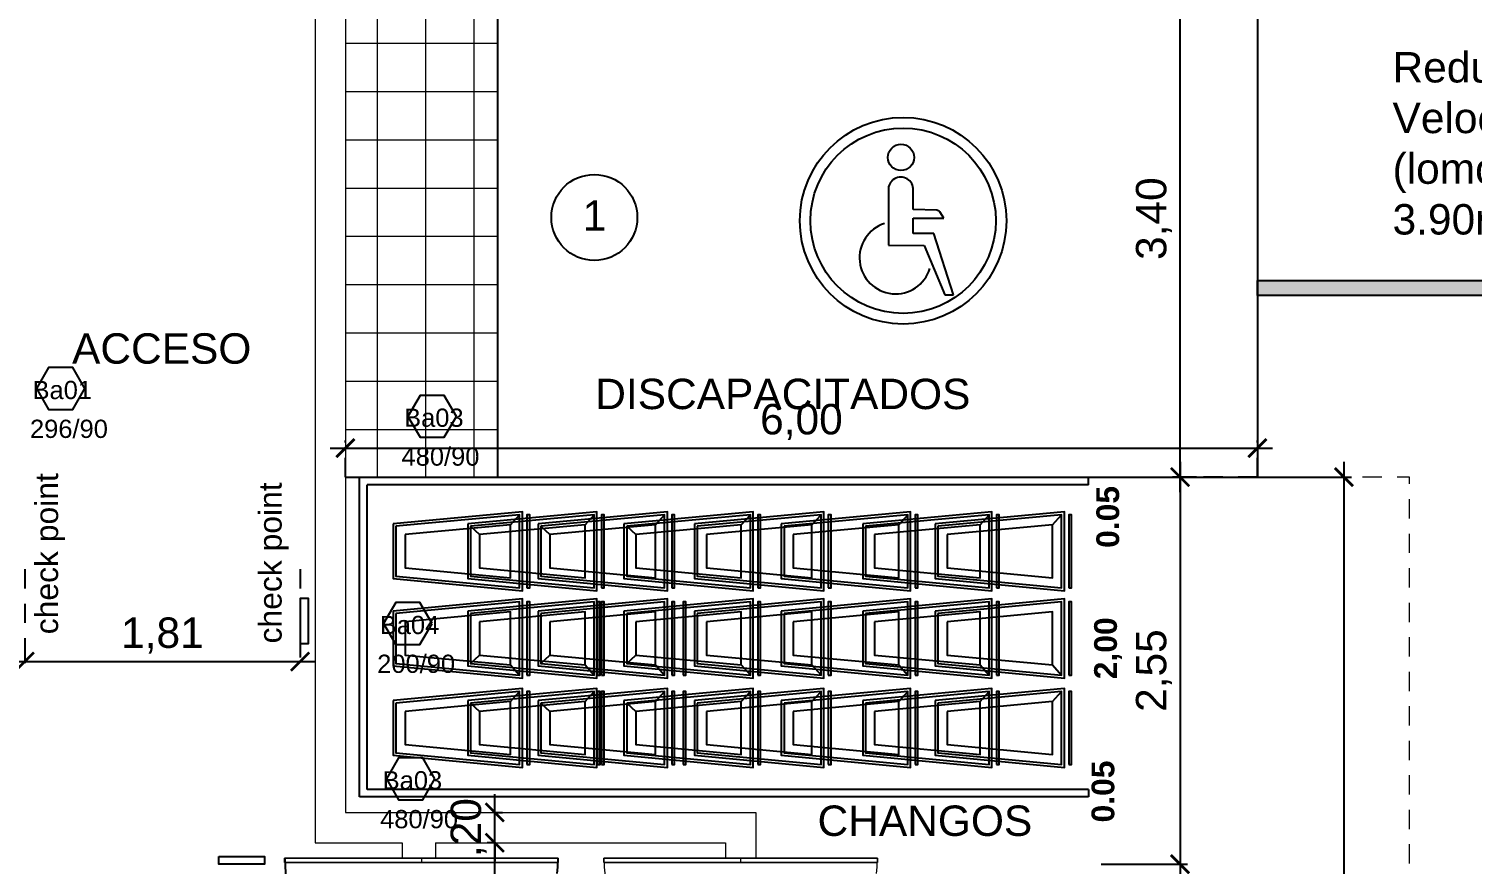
# Model space of a CAD drawing. Header units: metres. Extents: x 1166 to 1459, y -137 to 62.
# Drawn here: x 1300.09 to 1309.59, y -33.66 to -28.16 of the extents above; entities that cross this region are included whole.
import ezdxf

# ---------------------------------------------------------------- set-up
doc = ezdxf.new("R2010")
doc.units = ezdxf.units.M
doc.header["$LTSCALE"] = 0.508
doc.header["$PDMODE"] = 1
doc.header["$PDSIZE"] = -2
doc.linetypes.add('HIDDEN', pattern=[0.375, 0.25, -0.125])
doc.layers.get('0').update_dxf_attribs({"color": 9})
doc.layers.get('Defpoints').update_dxf_attribs({"color": 9})
for name, color, linetype in [('1-PROY', 9, 'HIDDEN'), ('2-Desig-Carp', 9, 'Continuous'), ('2-texto', 9, 'Continuous'), ('3-muros', 9, 'Continuous'), ('4-carpinterias', 9, 'Continuous'), ('7-equipamiento', 9, 'Continuous'), ('8-cota equipam.', 9, 'Continuous'), ('8-cotas-100', 9, 'Continuous'), ('9-Hatch', 9, 'Continuous'), ('abertura', 9, 'Continuous'), ('arq carpinterias', 9, 'Continuous'), ('artef', 9, 'Continuous')]:
    doc.layers.add(name, color=color, linetype=linetype)
doc.styles.add('Helvetica (bold)', font='')
doc.styles.add('swiss', font='swissel.ttf')
doc.styles.get('Helvetica (bold)').set_extended_font_data('Helvetica', bold=True)
doc.dimstyles.new('dim-100', dxfattribs={"dimtxt": 0.2, "dimasz": 0.12, "dimexe": 0.05, "dimexo": 0, "dimgap": 0.05, "dimtad": 1, "dimzin": 4, "dimtxsty": 'swiss', "dimblk": 'ARCHTICK', "dimcen": 0.5, "dimdle": 0.1, "dimclrd": 256, "dimclre": 252, "dimclrt": 256, "dimadec": 0, "dimazin": 0, "dimtfac": 1, "dimtix": 1, "dimtmove": 2, "dimatfit": 3, "dimldrblk": 'OPEN30', "dimfxl": 0.05, "dimtolj": 1, "dimtzin": 0, "dimarcsym": 0})

# ---------------------------------------------------------------- blocks, each defined once
blk = doc.blocks.new('01-XR-SHN-PLSS$0$DISCA')
at = {"ltscale": 0.4}
for p, q in [((-0.7769, 0.2085), (-0.7769, -0.1618)), ((-0.7769, 0.2005), (-0.7769, 0.2005)), ((-0.613, 0.0747), (-0.613, 0.2016)), ((-0.4589, 0.0694), (-0.613, 0.0747)), ((-0.613, 0.017), (-0.4112, 0.017)), ((-0.613, -0.0839), (-0.613, 0.017)), ((-0.4112, 0.017), (-0.4385, 0.058)), ((-0.4775, -0.0839), (-0.613, -0.0839)), ((-0.3477, -0.4877), (-0.4775, -0.0839)), ((-0.7769, -0.1618), (-0.5409, -0.1618)), ((-0.5409, -0.1618), (-0.4054, -0.4877)), ((-0.4054, -0.4877), (-0.3477, -0.4877))]:
    blk.add_line(p, q, dxfattribs=at)
for centre, radius in [((-0.6794, 0), 0.6794), ((-0.6794, 0), 0.6096), ((-0.6937, 0.4167), 0.0864)]:
    blk.add_circle(centre, radius, dxfattribs=at)
for centre, radius, start, end in [((-0.695, 0.2045), 0.082, 357.94668, 182.79741), ((-0.4598, 0.0438), 0.0256, 33.69007, 88.02507), ((-0.7297, -0.2442), 0.2367, 107.61811, 342.94671)]:
    blk.add_arc(centre, radius, start, end, dxfattribs=at)
blk = doc.blocks.new('_ARCHTICK')
at = {"color": 0, "linetype": 'ByBlock', "const_width": 0.15}
blk.add_lwpolyline([(-0.5, -0.5), (0.5, 0.5)], dxfattribs=at)
blk = doc.blocks.new('*D85')
at = {"layer": '8-cotas-100', "linetype": 'Continuous', "lineweight": -2, "transparency": 16777216}
blk.add_line((1307.6645, -31.0111), (1307.6645, -33.7575), dxfattribs=at)
at = {"layer": '8-cotas-100', "color": 252, "linetype": 'Continuous', "lineweight": -2, "transparency": 16777216}
for p, q in [((1307.7736, -31.1111), (1307.6145, -31.1111)), ((1307.1447, -33.6575), (1307.7145, -33.6575))]:
    blk.add_line(p, q, dxfattribs=at)
at = {"layer": 'Defpoints', "color": 0, "linetype": 'Continuous', "transparency": 16777216}
for p in [(1307.7736, -31.1111), (1307.1447, -33.6575), (1307.6645, -33.6575)]:
    blk.add_point(p, dxfattribs=at)
at = {"layer": '8-cotas-100', "linetype": 'Continuous', "lineweight": -2, "transparency": 16777216, "xscale": 0.12, "yscale": 0.12, "zscale": 0.12}
for p, rotation in [((1307.6645, -31.1111), 90), ((1307.6645, -33.6575), 270)]:
    blk.add_blockref('_ARCHTICK', p, dxfattribs=dict(at, rotation=rotation))
at = {"layer": '8-cotas-100', "linetype": 'Continuous', "lineweight": 0, "transparency": 16777216, "insert": (1307.4928, -32.3843), "char_height": 0.2, "attachment_point": 5, "rotation": 90, "style": 'swiss'}
blk.add_mtext('\\A1;2,55', dxfattribs=at)
blk = doc.blocks.new('_Open30')
at = {"color": 0, "linetype": 'ByBlock', "lineweight": -2}
for p, q in [((-1, 0.268), (0, 0)), ((0, 0), (-1, -0.268)), ((0, 0), (-1, 0))]:
    blk.add_line(p, q, dxfattribs=at)
blk = doc.blocks.new('*D86')
at = {"layer": '8-cotas-100', "linetype": 'Continuous', "lineweight": -2, "transparency": 16777216}
blk.add_line((1307.6645, -33.5575), (1307.6645, -35.6171), dxfattribs=at)
at = {"layer": '8-cotas-100', "color": 252, "linetype": 'Continuous', "lineweight": -2, "transparency": 16777216}
for p, q in [((1307.1447, -33.6575), (1307.7145, -33.6575)), ((1307.1447, -35.5171), (1307.7145, -35.5171))]:
    blk.add_line(p, q, dxfattribs=at)
at = {"layer": 'Defpoints', "color": 0, "linetype": 'Continuous', "transparency": 16777216}
for p in [(1307.1447, -33.6575), (1307.1447, -35.5171), (1307.6645, -35.5171)]:
    blk.add_point(p, dxfattribs=at)
at = {"layer": '8-cotas-100', "linetype": 'Continuous', "lineweight": -2, "transparency": 16777216, "xscale": 0.12, "yscale": 0.12, "zscale": 0.12}
for p, rotation in [((1307.6645, -33.6575), 90), ((1307.6645, -35.5171), 270)]:
    blk.add_blockref('_ARCHTICK', p, dxfattribs=dict(at, rotation=rotation))
at = {"layer": '8-cotas-100', "linetype": 'Continuous', "lineweight": 0, "transparency": 16777216, "insert": (1307.493, -34.5873), "char_height": 0.2, "attachment_point": 5, "rotation": 90, "style": 'swiss'}
blk.add_mtext('\\A1;1,86', dxfattribs=at)
blk = doc.blocks.new('*D94')
at = {"layer": '8-cotas-100', "linetype": 'Continuous', "lineweight": -2, "transparency": 16777216}
blk.add_line((1303.1559, -35.6171), (1303.1559, -33.4171), dxfattribs=at)
at = {"layer": '8-cotas-100', "color": 252, "linetype": 'Continuous', "lineweight": -2, "transparency": 16777216}
for p, q in [((1303.1559, -33.5171), (1303.1059, -33.5171)), ((1303.1559, -35.5171), (1303.1059, -35.5171))]:
    blk.add_line(p, q, dxfattribs=at)
at = {"layer": 'Defpoints', "color": 0, "linetype": 'Continuous', "transparency": 16777216}
for p in [(1303.1559, -33.5171), (1303.1559, -33.5171), (1303.1559, -35.5171)]:
    blk.add_point(p, dxfattribs=at)
at = {"layer": '8-cotas-100', "linetype": 'Continuous', "lineweight": -2, "transparency": 16777216, "xscale": 0.12, "yscale": 0.12, "zscale": 0.12}
for p, rotation in [((1303.1559, -33.5171), 90), ((1303.1559, -35.5171), 270)]:
    blk.add_blockref('_ARCHTICK', p, dxfattribs=dict(at, rotation=rotation))
at = {"layer": '8-cotas-100', "linetype": 'Continuous', "lineweight": 0, "transparency": 16777216, "insert": (1302.9842, -34.5171), "char_height": 0.2, "attachment_point": 5, "rotation": 90, "style": 'swiss'}
blk.add_mtext('\\A1;2,00', dxfattribs=at)
blk = doc.blocks.new('*D95')
at = {"layer": '8-cotas-100', "linetype": 'Continuous', "lineweight": -2, "transparency": 16777216}
for p, q in [((1303.1559, -33.3171), (1303.1559, -33.1971)), ((1303.1559, -33.5171), (1303.1559, -33.3171)), ((1303.1559, -33.5171), (1303.1559, -33.6371))]:
    blk.add_line(p, q, dxfattribs=at)
at = {"layer": '8-cotas-100', "color": 252, "linetype": 'Continuous', "lineweight": -2, "transparency": 16777216}
for p, q in [((1303.1559, -33.3171), (1303.2059, -33.3171)), ((1303.1559, -33.5171), (1303.1059, -33.5171))]:
    blk.add_line(p, q, dxfattribs=at)
at = {"layer": 'Defpoints', "color": 0, "linetype": 'Continuous', "transparency": 16777216}
for p in [(1303.1559, -33.3171), (1303.1559, -33.3171), (1303.1559, -33.5171)]:
    blk.add_point(p, dxfattribs=at)
at = {"layer": '8-cotas-100', "linetype": 'Continuous', "lineweight": -2, "transparency": 16777216, "xscale": 0.12, "yscale": 0.12, "zscale": 0.12}
for p, rotation in [((1303.1559, -33.3171), 270), ((1303.1559, -33.5171), 90)]:
    blk.add_blockref('_ARCHTICK', p, dxfattribs=dict(at, rotation=rotation))
at = {"layer": '8-cotas-100', "linetype": 'Continuous', "lineweight": 0, "transparency": 16777216, "insert": (1302.9842, -33.4171), "char_height": 0.2, "attachment_point": 5, "rotation": 90, "style": 'swiss'}
blk.add_mtext('\\A1;,20', dxfattribs=at)
blk = doc.blocks.new('*D118')
at = {"layer": '8-cotas-100', "linetype": 'Continuous', "lineweight": -2, "transparency": 16777216}
blk.add_line((1307.6645, -31.2111), (1307.6645, -27.6111), dxfattribs=at)
at = {"layer": '8-cotas-100', "color": 252, "linetype": 'HIDDEN', "lineweight": -2, "transparency": 16777216}
for p, q in [((1308.1736, -27.7111), (1307.6145, -27.7111)), ((1308.1736, -31.1111), (1307.6145, -31.1111))]:
    blk.add_line(p, q, dxfattribs=at)
at = {"layer": 'Defpoints', "color": 0, "linetype": 'Continuous', "transparency": 16777216}
for p in [(1307.6645, -27.7111), (1308.1736, -27.7111), (1308.1736, -31.1111)]:
    blk.add_point(p, dxfattribs=at)
at = {"layer": '8-cotas-100', "linetype": 'Continuous', "lineweight": -2, "transparency": 16777216, "xscale": 0.12, "yscale": 0.12, "zscale": 0.12}
for p, rotation in [((1307.6645, -27.7111), 90), ((1307.6645, -31.1111), 270)]:
    blk.add_blockref('_ARCHTICK', p, dxfattribs=dict(at, rotation=rotation))
at = {"layer": '8-cotas-100', "linetype": 'Continuous', "lineweight": 0, "transparency": 16777216, "insert": (1307.493, -29.4111), "char_height": 0.2, "attachment_point": 5, "rotation": 90, "style": 'swiss'}
blk.add_mtext('\\A1;3,40', dxfattribs=at)
blk = doc.blocks.new('*D174')
at = {"layer": '8-cotas-100', "color": 252, "linetype": 'HIDDEN', "lineweight": -2, "transparency": 16777216}
for p, q in [((1296.2236, -32.325), (1296.2236, -32.275)), ((1300.0636, -32.2081), (1300.0636, -32.375))]:
    blk.add_line(p, q, dxfattribs=at)
at = {"layer": '8-cotas-100', "linetype": 'Continuous', "lineweight": -2, "transparency": 16777216}
blk.add_line((1296.1236, -32.325), (1300.1636, -32.325), dxfattribs=at)
at = {"layer": 'Defpoints', "color": 0, "linetype": 'Continuous', "transparency": 16777216}
for p in [(1300.0636, -32.2081), (1296.2236, -32.325), (1300.0636, -32.325)]:
    blk.add_point(p, dxfattribs=at)
at = {"layer": '8-cotas-100', "linetype": 'Continuous', "lineweight": -2, "transparency": 16777216, "xscale": 0.12, "yscale": 0.12, "zscale": 0.12, "rotation": 180}
blk.add_blockref('_ARCHTICK', (1296.2236, -32.325), dxfattribs=at)
at = {"layer": '8-cotas-100', "linetype": 'Continuous', "lineweight": -2, "transparency": 16777216, "xscale": 0.12, "yscale": 0.12, "zscale": 0.12}
blk.add_blockref('_ARCHTICK', (1300.0636, -32.325), dxfattribs=at)
at = {"layer": '8-cotas-100', "linetype": 'Continuous', "lineweight": 0, "transparency": 16777216, "insert": (1298.1436, -32.1534), "char_height": 0.2, "attachment_point": 5, "style": 'swiss'}
blk.add_mtext('\\A1;3,84', dxfattribs=at)
blk = doc.blocks.new('*D175')
at = {"layer": '8-cotas-100', "color": 252, "linetype": 'HIDDEN', "lineweight": -2, "transparency": 16777216}
for p, q in [((1300.0636, -31.7171), (1300.0636, -32.375)), ((1301.875, -31.7171), (1301.875, -32.375))]:
    blk.add_line(p, q, dxfattribs=at)
at = {"layer": '8-cotas-100', "linetype": 'Continuous', "lineweight": -2, "transparency": 16777216}
blk.add_line((1299.9636, -32.325), (1301.975, -32.325), dxfattribs=at)
at = {"layer": 'Defpoints', "color": 0, "linetype": 'Continuous', "transparency": 16777216}
for p in [(1300.0636, -31.7171), (1301.875, -31.7171), (1301.875, -32.325)]:
    blk.add_point(p, dxfattribs=at)
at = {"layer": '8-cotas-100', "linetype": 'Continuous', "lineweight": -2, "transparency": 16777216, "xscale": 0.12, "yscale": 0.12, "zscale": 0.12, "rotation": 180}
blk.add_blockref('_ARCHTICK', (1300.0636, -32.325), dxfattribs=at)
at = {"layer": '8-cotas-100', "linetype": 'Continuous', "lineweight": -2, "transparency": 16777216, "xscale": 0.12, "yscale": 0.12, "zscale": 0.12}
blk.add_blockref('_ARCHTICK', (1301.875, -32.325), dxfattribs=at)
at = {"layer": '8-cotas-100', "linetype": 'Continuous', "lineweight": 0, "transparency": 16777216, "insert": (1300.9693, -32.1534), "char_height": 0.2, "attachment_point": 5, "style": 'swiss'}
blk.add_mtext('\\A1;1,81', dxfattribs=at)
blk = doc.blocks.new('*D296')
at = {"layer": '8-cotas-100', "linetype": 'Continuous', "lineweight": -2, "transparency": 16777216}
blk.add_line((1302.0736, -30.9205), (1308.2736, -30.9205), dxfattribs=at)
at = {"layer": '8-cotas-100', "color": 252, "linetype": 'HIDDEN', "lineweight": -2, "transparency": 16777216}
for p, q in [((1302.1736, -31.1111), (1302.1736, -30.8705)), ((1308.1736, -31.1111), (1308.1736, -30.8705))]:
    blk.add_line(p, q, dxfattribs=at)
at = {"layer": 'Defpoints', "color": 0, "linetype": 'Continuous', "transparency": 16777216}
for p in [(1308.1736, -30.9205), (1302.1736, -31.1111), (1308.1736, -31.1111)]:
    blk.add_point(p, dxfattribs=at)
at = {"layer": '8-cotas-100', "linetype": 'Continuous', "lineweight": -2, "transparency": 16777216, "xscale": 0.12, "yscale": 0.12, "zscale": 0.12, "rotation": 180}
blk.add_blockref('_ARCHTICK', (1302.1736, -30.9205), dxfattribs=at)
at = {"layer": '8-cotas-100', "linetype": 'Continuous', "lineweight": -2, "transparency": 16777216, "xscale": 0.12, "yscale": 0.12, "zscale": 0.12}
blk.add_blockref('_ARCHTICK', (1308.1736, -30.9205), dxfattribs=at)
at = {"layer": '8-cotas-100', "linetype": 'Continuous', "lineweight": 0, "transparency": 16777216, "insert": (1305.1736, -30.7489), "char_height": 0.2, "attachment_point": 5, "style": 'swiss'}
blk.add_mtext('\\A1;6,00', dxfattribs=at)
blk = doc.blocks.new('*D297')
at = {"layer": '8-cotas-100', "linetype": 'Continuous', "lineweight": -2, "transparency": 16777216}
blk.add_line((1308.7425, -31.0111), (1308.7425, -37.8171), dxfattribs=at)
at = {"layer": '8-cotas-100', "color": 252, "linetype": 'Continuous', "lineweight": -2, "transparency": 16777216}
for p, q in [((1308.1736, -31.1111), (1308.7925, -31.1111)), ((1308.1736, -37.7171), (1308.7925, -37.7171))]:
    blk.add_line(p, q, dxfattribs=at)
at = {"layer": 'Defpoints', "color": 0, "linetype": 'Continuous', "transparency": 16777216}
for p in [(1308.1736, -31.1111), (1308.1736, -37.7171), (1308.7425, -37.7171)]:
    blk.add_point(p, dxfattribs=at)
at = {"layer": '8-cotas-100', "linetype": 'Continuous', "lineweight": -2, "transparency": 16777216, "xscale": 0.12, "yscale": 0.12, "zscale": 0.12}
for p, rotation in [((1308.7425, -31.1111), 90), ((1308.7425, -37.7171), 270)]:
    blk.add_blockref('_ARCHTICK', p, dxfattribs=dict(at, rotation=rotation))
at = {"layer": '8-cotas-100', "linetype": 'Continuous', "lineweight": 0, "transparency": 16777216, "insert": (1308.5709, -34.4141), "char_height": 0.2, "attachment_point": 5, "rotation": 90, "style": 'swiss'}
blk.add_mtext('\\A1;6,61', dxfattribs=at)
blk = doc.blocks.new('*D481')
at = {"layer": '8-cotas-100', "lineweight": -2, "transparency": 16777216}
blk.add_line((1311.1733, 1.9829), (1311.1733, -37.8171), dxfattribs=at)
at = {"layer": '8-cotas-100', "color": 252, "linetype": 'HIDDEN', "lineweight": -2, "transparency": 16777216}
for p, q in [((1310.3996, 1.8829), (1311.2233, 1.8829)), ((1309.5736, -37.7171), (1311.2233, -37.7171))]:
    blk.add_line(p, q, dxfattribs=at)
at = {"layer": 'Defpoints', "color": 0, "transparency": 16777216}
for p in [(1310.3996, 1.8829), (1309.5736, -37.7171), (1311.1733, -37.7171)]:
    blk.add_point(p, dxfattribs=at)
at = {"layer": '8-cotas-100', "lineweight": -2, "transparency": 16777216, "xscale": 0.12, "yscale": 0.12, "zscale": 0.12}
for p, rotation in [((1311.1733, 1.8829), 90), ((1311.1733, -37.7171), 270)]:
    blk.add_blockref('_ARCHTICK', p, dxfattribs=dict(at, rotation=rotation))
at = {"layer": '8-cotas-100', "transparency": 16777216, "insert": (1311.0017, -17.9171), "char_height": 0.2, "attachment_point": 5, "rotation": 90, "style": 'swiss'}
blk.add_mtext('\\A1;39,60', dxfattribs=at)

msp = doc.modelspace()

# ---------------------------------------------------------------- hatches: boundary and pattern name
at = {"layer": '4-carpinterias'}
h = msp.add_hatch(color=256, dxfattribs=at)
h.dxf.hatch_style = 1
h.paths.add_polyline_path([(1312.0736, -29.9171), (1308.1736, -29.9171), (1308.1736, -29.8171), (1312.0736, -29.8171)])
at = {"layer": '9-Hatch', "linetype": 'Continuous', "lineweight": 0}
h = msp.add_hatch(dxfattribs=at)
h.set_pattern_fill('NET', color=256, scale=0.1)
h.paths.add_polyline_path([(1303.1736, -13.0111), (1303.1736, -12.6766), (1302.1736, -12.6766), (1302.1736, -31.1111), (1303.1736, -31.1111)])
h.paths.add_polyline_path([(1322.9736, -14.7171), (1321.9736, -14.7171), (1321.9736, -37.7171), (1322.3736, -37.7171), (1322.9736, -37.7171)])

# ---------------------------------------------------------------- linework, layer by layer
at = {"layer": '1-PROY', "lineweight": 0, "flags": 128}
msp.add_lwpolyline([(1278.4851, -37.9171), (1278.4851, -40.4171), (1307.1736, -40.4171), (1309.1736, -40.4171), (1309.1736, -31.1111), (1302.1736, -31.1111)], dxfattribs=at)
at = {"layer": '2-texto'}
msp.add_circle((1303.8111, -29.4033), 0.2828, dxfattribs=at)
at = {"layer": '3-muros', "linetype": 'Continuous', "lineweight": 0}
for p, q in [((1301.9736, -12.5771), (1301.9736, -33.5171)), ((1302.1736, -12.5766), (1302.1736, -33.3171)), ((1302.1736, -33.3158), (1304.6736, -33.3171)), ((1302.1736, -33.3171), (1304.8736, -33.3171)), ((1304.8736, -33.3171), (1304.8736, -33.6171)), ((1301.9736, -33.5171), (1302.546, -33.5171)), ((1302.546, -33.5171), (1302.546, -33.6171)), ((1302.766, -33.5171), (1302.766, -33.6171)), ((1302.766, -33.5171), (1304.6736, -33.5171)), ((1304.6736, -33.5171), (1304.6736, -33.6171)), ((1302.1736, -33.6171), (1301.9736, -33.6171)), ((1302.766, -33.6171), (1302.546, -33.6171)), ((1304.8736, -33.6171), (1304.6736, -33.6171))]:
    msp.add_line(p, q, dxfattribs=at)
at = {"layer": '4-carpinterias', "linetype": 'Continuous', "lineweight": 0}
for p, q in [((1302.6736, -33.6171), (1301.7736, -33.6171)), ((1301.7736, -33.6471), (1302.6736, -33.6471)), ((1302.6736, -33.6171), (1303.5736, -33.6171)), ((1303.5736, -33.6471), (1302.6736, -33.6471)), ((1304.7736, -33.6171), (1303.8736, -33.6171)), ((1303.8736, -33.6171), (1303.8736, -33.6471)), ((1303.8736, -33.6471), (1304.7736, -33.6471)), ((1304.7736, -33.6171), (1305.6736, -33.6171)), ((1305.6736, -33.6471), (1304.7736, -33.6471))]:
    msp.add_line(p, q, dxfattribs=at)
at = {"layer": '4-carpinterias', "flags": 128}
for points in [[(1312.0736, -29.9171), (1308.1736, -29.9171), (1308.1736, -29.8171), (1312.0736, -29.8171), (1312.0736, -29.9171)], [(1301.8774, -32.2081), (1301.8774, -31.9081), (1301.9274, -31.9081), (1301.9274, -32.2081), (1301.8774, -32.2081)], [(1301.3413, -33.6074), (1301.6413, -33.6074), (1301.6413, -33.6574), (1301.3413, -33.6574), (1301.3413, -33.6074)]]:
    msp.add_lwpolyline(points, dxfattribs=at)
at = {"layer": '4-carpinterias', "linetype": 'Continuous', "lineweight": 0}
for points in [[(1301.7736, -33.6171), (1302.6736, -33.6171), (1302.6736, -33.6471), (1301.7736, -33.6471)], [(1303.5736, -33.6171), (1302.6736, -33.6171), (1302.6736, -33.6471), (1303.5736, -33.6471)], [(1303.8736, -33.6171), (1304.7736, -33.6171), (1304.7736, -33.6471), (1303.8736, -33.6471)], [(1305.6736, -33.6171), (1304.7736, -33.6171), (1304.7736, -33.6471), (1305.6736, -33.6471)]]:
    msp.add_lwpolyline(points, close=True, dxfattribs=at)
at = {"layer": '4-carpinterias', "linetype": 'HIDDEN'}
msp.add_arc((1302.6736, -33.6173), 0.8995, 179.98666, 0.01334, dxfattribs=at)
at = {"layer": '4-carpinterias', "linetype": 'HIDDEN', "lineweight": 0}
msp.add_arc((1304.7736, -33.6173), 0.8995, 179.98666, 0.01334, dxfattribs=at)
at = {"layer": '7-equipamiento'}
for p, q in [((1302.1736, -31.1111), (1308.1736, -31.1111)), ((1302.2656, -33.2156), (1302.2656, -31.1111)), ((1307.0634, -31.1611), (1307.0634, -31.1111)), ((1302.3156, -33.1656), (1302.3156, -31.1611)), ((1303.2598, -31.4245), (1303.3198, -31.3586)), ((1303.7498, -31.4245), (1303.8098, -31.3586)), ((1304.2134, -31.4245), (1304.2734, -31.3586)), ((1304.7779, -31.4245), (1304.8379, -31.3586)), ((1305.2427, -31.4245), (1305.3027, -31.3586)), ((1305.8134, -31.4245), (1305.8734, -31.3586)), ((1306.3488, -31.4245), (1306.4088, -31.3586)), ((1306.8254, -31.4245), (1306.8854, -31.3586)), ((1302.9958, -31.4352), (1303.0558, -31.4898)), ((1303.4594, -31.4352), (1303.5194, -31.4898)), ((1304.0239, -31.4352), (1304.0839, -31.4898)), ((1302.9958, -32.3367), (1303.0558, -32.2821)), ((1303.4594, -32.3367), (1303.5194, -32.2821)), ((1304.0239, -32.3367), (1304.0839, -32.2821)), ((1303.2598, -32.3474), (1303.3198, -32.4133)), ((1303.7498, -32.3474), (1303.8098, -32.4133)), ((1304.2134, -32.3474), (1304.2734, -32.4133)), ((1304.7779, -32.3474), (1304.8379, -32.4133)), ((1305.2427, -32.3474), (1305.3027, -32.4133)), ((1305.8134, -32.3474), (1305.8734, -32.4133)), ((1306.3488, -32.3474), (1306.4088, -32.4133)), ((1306.8254, -32.3474), (1306.8854, -32.4133)), ((1303.2598, -32.587), (1303.3198, -32.5211)), ((1303.7498, -32.587), (1303.8098, -32.5211)), ((1304.2134, -32.587), (1304.2734, -32.5211)), ((1304.7779, -32.587), (1304.8379, -32.5211)), ((1305.2427, -32.587), (1305.3027, -32.5211)), ((1305.8134, -32.587), (1305.8734, -32.5211)), ((1306.3488, -32.587), (1306.4088, -32.5211)), ((1306.8254, -32.587), (1306.8854, -32.5211)), ((1302.9958, -32.5977), (1303.0558, -32.6523)), ((1303.4594, -32.5977), (1303.5194, -32.6523)), ((1304.0239, -32.5977), (1304.0839, -32.6523)), ((1307.0634, -33.2156), (1302.2656, -33.2156)), ((1307.0634, -33.1656), (1302.3156, -33.1656)), ((1307.0634, -33.1656), (1307.0634, -33.2156))]:
    msp.add_line(p, q, dxfattribs=at)
at = {"layer": '7-equipamiento', "flags": 128}
for points in [[(1302.2656, -31.1111), (1307.0634, -31.1111)], [(1307.0634, -31.1611), (1302.3156, -31.1611)]]:
    msp.add_lwpolyline(points, dxfattribs=at)
at = {"layer": '7-equipamiento'}
for points in [[(1302.4878, -31.4188), (1302.4878, -31.7788), (1303.3378, -31.8588), (1303.3378, -31.3388), (1302.4878, -31.4188)], [(1302.9778, -31.4188), (1302.9778, -31.7788), (1303.8278, -31.8588), (1303.8278, -31.3388), (1302.9778, -31.4188)], [(1303.4414, -31.4188), (1303.4414, -31.7788), (1304.2914, -31.8588), (1304.2914, -31.3388), (1303.4414, -31.4188)], [(1304.0059, -31.4188), (1304.0059, -31.7788), (1304.8559, -31.8588), (1304.8559, -31.3388), (1304.0059, -31.4188)], [(1304.4707, -31.4188), (1304.4707, -31.7788), (1305.3207, -31.8588), (1305.3207, -31.3388), (1304.4707, -31.4188)], [(1305.0414, -31.4188), (1305.0414, -31.7788), (1305.8914, -31.8588), (1305.8914, -31.3388), (1305.0414, -31.4188)], [(1305.5768, -31.4188), (1305.5768, -31.7788), (1306.4268, -31.8588), (1306.4268, -31.3388), (1305.5768, -31.4188)], [(1306.0534, -31.4188), (1306.0534, -31.7788), (1306.9034, -31.8588), (1306.9034, -31.3388), (1306.0534, -31.4188)], [(1302.4878, -31.9931), (1302.4878, -32.3531), (1303.3378, -32.4331), (1303.3378, -31.9131), (1302.4878, -31.9931)], [(1302.9778, -31.9931), (1302.9778, -32.3531), (1303.8278, -32.4331), (1303.8278, -31.9131), (1302.9778, -31.9931)], [(1303.4414, -31.9931), (1303.4414, -32.3531), (1304.2914, -32.4331), (1304.2914, -31.9131), (1303.4414, -31.9931)], [(1304.0059, -31.9931), (1304.0059, -32.3531), (1304.8559, -32.4331), (1304.8559, -31.9131), (1304.0059, -31.9931)], [(1304.4707, -31.9931), (1304.4707, -32.3531), (1305.3207, -32.4331), (1305.3207, -31.9131), (1304.4707, -31.9931)], [(1305.0414, -31.9931), (1305.0414, -32.3531), (1305.8914, -32.4331), (1305.8914, -31.9131), (1305.0414, -31.9931)], [(1305.5768, -31.9931), (1305.5768, -32.3531), (1306.4268, -32.4331), (1306.4268, -31.9131), (1305.5768, -31.9931)], [(1306.0534, -31.9931), (1306.0534, -32.3531), (1306.9034, -32.4331), (1306.9034, -31.9131), (1306.0534, -31.9931)], [(1302.4878, -32.5813), (1302.4878, -32.9413), (1303.3378, -33.0213), (1303.3378, -32.5013), (1302.4878, -32.5813)], [(1302.9778, -32.5813), (1302.9778, -32.9413), (1303.8278, -33.0213), (1303.8278, -32.5013), (1302.9778, -32.5813)], [(1303.4414, -32.5813), (1303.4414, -32.9413), (1304.2914, -33.0213), (1304.2914, -32.5013), (1303.4414, -32.5813)], [(1304.0059, -32.5813), (1304.0059, -32.9413), (1304.8559, -33.0213), (1304.8559, -32.5013), (1304.0059, -32.5813)], [(1304.4707, -32.5813), (1304.4707, -32.9413), (1305.3207, -33.0213), (1305.3207, -32.5013), (1304.4707, -32.5813)], [(1305.0414, -32.5813), (1305.0414, -32.9413), (1305.8914, -33.0213), (1305.8914, -32.5013), (1305.0414, -32.5813)], [(1305.5768, -32.5813), (1305.5768, -32.9413), (1306.4268, -33.0213), (1306.4268, -32.5013), (1305.5768, -32.5813)], [(1306.0534, -32.5813), (1306.0534, -32.9413), (1306.9034, -33.0213), (1306.9034, -32.5013), (1306.0534, -32.5813)]]:
    msp.add_lwpolyline(points, dxfattribs=at)
for points in [[(1302.5058, -31.4352), (1302.5058, -31.7624), (1303.3198, -31.839), (1303.3198, -31.3586)], [(1302.5658, -31.4898), (1302.5658, -31.7078), (1303.2598, -31.7731), (1303.2598, -31.4245)], [(1302.9958, -31.4352), (1302.9958, -31.7624), (1303.8098, -31.839), (1303.8098, -31.3586)], [(1303.0558, -31.4898), (1303.0558, -31.7078), (1303.7498, -31.7731), (1303.7498, -31.4245)], [(1303.3677, -31.839), (1303.3857, -31.839), (1303.3857, -31.3586), (1303.3677, -31.3586)], [(1303.4594, -31.4352), (1303.4594, -31.7624), (1304.2734, -31.839), (1304.2734, -31.3586)], [(1303.5194, -31.4898), (1303.5194, -31.7078), (1304.2134, -31.7731), (1304.2134, -31.4245)], [(1303.8577, -31.839), (1303.8757, -31.839), (1303.8757, -31.3586), (1303.8577, -31.3586)], [(1304.0239, -31.4352), (1304.0239, -31.7624), (1304.8379, -31.839), (1304.8379, -31.3586)], [(1304.0839, -31.4898), (1304.0839, -31.7078), (1304.7779, -31.7731), (1304.7779, -31.4245)], [(1304.3213, -31.839), (1304.3393, -31.839), (1304.3393, -31.3586), (1304.3213, -31.3586)], [(1304.4887, -31.4352), (1304.4887, -31.7624), (1305.3027, -31.839), (1305.3027, -31.3586)], [(1304.5487, -31.4898), (1304.5487, -31.7078), (1305.2427, -31.7731), (1305.2427, -31.4245)], [(1304.8857, -31.839), (1304.9037, -31.839), (1304.9037, -31.3586), (1304.8857, -31.3586)], [(1305.0594, -31.4352), (1305.0594, -31.7624), (1305.8734, -31.839), (1305.8734, -31.3586)], [(1305.1194, -31.4898), (1305.1194, -31.7078), (1305.8134, -31.7731), (1305.8134, -31.4245)], [(1305.3505, -31.839), (1305.3685, -31.839), (1305.3685, -31.3586), (1305.3505, -31.3586)], [(1305.5948, -31.4352), (1305.5948, -31.7624), (1306.4088, -31.839), (1306.4088, -31.3586)], [(1305.6548, -31.4898), (1305.6548, -31.7078), (1306.3488, -31.7731), (1306.3488, -31.4245)], [(1305.9213, -31.839), (1305.9393, -31.839), (1305.9393, -31.3586), (1305.9213, -31.3586)], [(1306.0714, -31.4352), (1306.0714, -31.7624), (1306.8854, -31.839), (1306.8854, -31.3586)], [(1306.1314, -31.4898), (1306.1314, -31.7078), (1306.8254, -31.7731), (1306.8254, -31.4245)], [(1306.4567, -31.839), (1306.4747, -31.839), (1306.4747, -31.3586), (1306.4567, -31.3586)], [(1306.9333, -31.839), (1306.9513, -31.839), (1306.9513, -31.3586), (1306.9333, -31.3586)], [(1302.5058, -32.0094), (1302.5058, -32.3367), (1303.3198, -32.4133), (1303.3198, -31.9328)], [(1302.5658, -32.0641), (1302.5658, -32.2821), (1303.2598, -32.3474), (1303.2598, -31.9987)], [(1302.9958, -32.0094), (1302.9958, -32.3367), (1303.8098, -32.4133), (1303.8098, -31.9328)], [(1303.0558, -32.0641), (1303.0558, -32.2821), (1303.7498, -32.3474), (1303.7498, -31.9987)], [(1303.3677, -32.4133), (1303.3857, -32.4133), (1303.3857, -31.9328), (1303.3677, -31.9328)], [(1303.4594, -32.0094), (1303.4594, -32.3367), (1304.2734, -32.4133), (1304.2734, -31.9328)], [(1303.5194, -32.0641), (1303.5194, -32.2821), (1304.2134, -32.3474), (1304.2134, -31.9987)], [(1303.8313, -32.4133), (1303.8493, -32.4133), (1303.8493, -31.9328), (1303.8313, -31.9328)], [(1303.8577, -32.4133), (1303.8757, -32.4133), (1303.8757, -31.9328), (1303.8577, -31.9328)], [(1304.0239, -32.0094), (1304.0239, -32.3367), (1304.8379, -32.4133), (1304.8379, -31.9328)], [(1304.0839, -32.0641), (1304.0839, -32.2821), (1304.7779, -32.3474), (1304.7779, -31.9987)], [(1304.3213, -32.4133), (1304.3393, -32.4133), (1304.3393, -31.9328), (1304.3213, -31.9328)], [(1304.3958, -32.4133), (1304.4138, -32.4133), (1304.4138, -31.9328), (1304.3958, -31.9328)], [(1304.4887, -32.0094), (1304.4887, -32.3367), (1305.3027, -32.4133), (1305.3027, -31.9328)], [(1304.5487, -32.0641), (1304.5487, -32.2821), (1305.2427, -32.3474), (1305.2427, -31.9987)], [(1304.8857, -32.4133), (1304.9037, -32.4133), (1304.9037, -31.9328), (1304.8857, -31.9328)], [(1305.0594, -32.0094), (1305.0594, -32.3367), (1305.8734, -32.4133), (1305.8734, -31.9328)], [(1305.1194, -32.0641), (1305.1194, -32.2821), (1305.8134, -32.3474), (1305.8134, -31.9987)], [(1305.3505, -32.4133), (1305.3685, -32.4133), (1305.3685, -31.9328), (1305.3505, -31.9328)], [(1305.5948, -32.0094), (1305.5948, -32.3367), (1306.4088, -32.4133), (1306.4088, -31.9328)], [(1305.6548, -32.0641), (1305.6548, -32.2821), (1306.3488, -32.3474), (1306.3488, -31.9987)], [(1305.9213, -32.4133), (1305.9393, -32.4133), (1305.9393, -31.9328), (1305.9213, -31.9328)], [(1306.0714, -32.0094), (1306.0714, -32.3367), (1306.8854, -32.4133), (1306.8854, -31.9328)], [(1306.1314, -32.0641), (1306.1314, -32.2821), (1306.8254, -32.3474), (1306.8254, -31.9987)], [(1306.4567, -32.4133), (1306.4747, -32.4133), (1306.4747, -31.9328), (1306.4567, -31.9328)], [(1306.9333, -32.4133), (1306.9513, -32.4133), (1306.9513, -31.9328), (1306.9333, -31.9328)], [(1302.5058, -32.5977), (1302.5058, -32.9249), (1303.3198, -33.0015), (1303.3198, -32.5211)], [(1302.9958, -32.5977), (1302.9958, -32.9249), (1303.8098, -33.0015), (1303.8098, -32.5211)], [(1303.3677, -33.0015), (1303.3857, -33.0015), (1303.3857, -32.5211), (1303.3677, -32.5211)], [(1303.4594, -32.5977), (1303.4594, -32.9249), (1304.2734, -33.0015), (1304.2734, -32.5211)], [(1303.8313, -33.0015), (1303.8493, -33.0015), (1303.8493, -32.5211), (1303.8313, -32.5211)], [(1303.8577, -33.0015), (1303.8757, -33.0015), (1303.8757, -32.5211), (1303.8577, -32.5211)], [(1304.0239, -32.5977), (1304.0239, -32.9249), (1304.8379, -33.0015), (1304.8379, -32.5211)], [(1304.3213, -33.0015), (1304.3393, -33.0015), (1304.3393, -32.5211), (1304.3213, -32.5211)], [(1304.3958, -33.0015), (1304.4138, -33.0015), (1304.4138, -32.5211), (1304.3958, -32.5211)], [(1304.4887, -32.5977), (1304.4887, -32.9249), (1305.3027, -33.0015), (1305.3027, -32.5211)], [(1304.8857, -33.0015), (1304.9037, -33.0015), (1304.9037, -32.5211), (1304.8857, -32.5211)], [(1305.0594, -32.5977), (1305.0594, -32.9249), (1305.8734, -33.0015), (1305.8734, -32.5211)], [(1305.3505, -33.0015), (1305.3685, -33.0015), (1305.3685, -32.5211), (1305.3505, -32.5211)], [(1305.5948, -32.5977), (1305.5948, -32.9249), (1306.4088, -33.0015), (1306.4088, -32.5211)], [(1305.9213, -33.0015), (1305.9393, -33.0015), (1305.9393, -32.5211), (1305.9213, -32.5211)], [(1306.0714, -32.5977), (1306.0714, -32.9249), (1306.8854, -33.0015), (1306.8854, -32.5211)], [(1306.4567, -33.0015), (1306.4747, -33.0015), (1306.4747, -32.5211), (1306.4567, -32.5211)], [(1306.9333, -33.0015), (1306.9513, -33.0015), (1306.9513, -32.5211), (1306.9333, -32.5211)], [(1302.5658, -32.6523), (1302.5658, -32.8703), (1303.2598, -32.9356), (1303.2598, -32.587)], [(1303.0558, -32.6523), (1303.0558, -32.8703), (1303.7498, -32.9356), (1303.7498, -32.587)], [(1303.5194, -32.6523), (1303.5194, -32.8703), (1304.2134, -32.9356), (1304.2134, -32.587)], [(1304.0839, -32.6523), (1304.0839, -32.8703), (1304.7779, -32.9356), (1304.7779, -32.587)], [(1304.5487, -32.6523), (1304.5487, -32.8703), (1305.2427, -32.9356), (1305.2427, -32.587)], [(1305.1194, -32.6523), (1305.1194, -32.8703), (1305.8134, -32.9356), (1305.8134, -32.587)], [(1305.6548, -32.6523), (1305.6548, -32.8703), (1306.3488, -32.9356), (1306.3488, -32.587)], [(1306.1314, -32.6523), (1306.1314, -32.8703), (1306.8254, -32.9356), (1306.8254, -32.587)]]:
    msp.add_lwpolyline(points, close=True, dxfattribs=at)
at = {"layer": 'abertura', "linetype": 'Continuous', "lineweight": 0}
msp.add_line((1305.6736, -33.6171), (1305.6736, -33.6471), dxfattribs=at)
at = {"layer": 'arq carpinterias'}
for points in [[(1300.4589, -30.5292), (1300.3792, -30.3911), (1300.2198, -30.3911), (1300.1401, -30.5292), (1300.2198, -30.6672), (1300.3792, -30.6672)], [(1302.9035, -30.7116), (1302.8238, -30.5735), (1302.6644, -30.5735), (1302.5847, -30.7116), (1302.6644, -30.8496), (1302.8238, -30.8496)], [(1302.7434, -32.075), (1302.6637, -31.9369), (1302.5043, -31.9369), (1302.4246, -32.075), (1302.5043, -32.213), (1302.6637, -32.213)], [(1302.7625, -33.0969), (1302.6828, -32.9589), (1302.5234, -32.9589), (1302.4437, -33.0969), (1302.5234, -33.235), (1302.6828, -33.235)]]:
    msp.add_lwpolyline(points, close=True, dxfattribs=at)
at = {"layer": 'artef'}
for p, q in [((1303.1736, -12.7111), (1303.1736, -31.1111)), ((1303.1736, -12.7111), (1303.1736, -31.1111)), ((1308.1736, -12.7111), (1308.1736, -31.1111))]:
    msp.add_line(p, q, dxfattribs=at)

# ---------------------------------------------------------------- block references
at = {"layer": 'artef', "rotation": 359.9930127098507}
msp.add_blockref('01-XR-SHN-PLSS$0$DISCA', (1306.5223, -29.4249), dxfattribs=at)

# ---------------------------------------------------------------- texts
at = {"layer": '2-Desig-Carp', "char_height": 0.12, "width": 5.113846, "attachment_point": 3, "style": 'swiss'}
for s, insert in [('Ba01', (1300.5064, -30.4782)), ('Ba03', (1302.951, -30.6605)), ('\\pi-0.36,l0.48,t0.48;{\\fArial|b0|i0|c0|p34;296/90}', (1300.6108, -30.7337)), ('\\pi-0.36,l0.48,t0.48;{\\fArial|b0|i0|c0|p34;480/90}', (1303.0553, -30.9161)), ('Ba04', (1302.7908, -32.024)), ('\\pi-0.36,l0.48,t0.48;{\\fArial|b0|i0|c0|p34;200/90}', (1302.8952, -32.2795)), ('Ba03', (1302.81, -33.0459)), ('\\pi-0.36,l0.48,t0.48;{\\fArial|b0|i0|c0|p34;480/90}', (1302.9144, -33.3014))]:
    msp.add_mtext(s, dxfattribs=dict(at, insert=insert))
at = {"layer": '2-texto', "style": 'swiss'}
msp.add_text('DISCAPACITADOS', height=0.2, dxfattribs=at).set_placement((1303.8172, -30.6641))
for p in [(1300.2829, -32.1452), (1301.7538, -32.2057)]:
    msp.add_text('check point', height=0.15, rotation=90, dxfattribs=at).set_placement(p)
at = {"layer": '2-texto', "char_height": 0.2, "attachment_point": 1, "style": 'swiss'}
for s, insert, width in [('Reducidor de Velocidad\\P(lomo de burro) L: 3.90mtrs.', (1309.0626, -28.3152), 2.369214), ('\\pi26.466;{\\fArial|b0|i0|c0|p34;ACCESO}', (1273.9088, -30.1652), 54.0984), ('\\pi26.357;{\\fArial|b0|i0|c0|p34;CHANGOS}', (1278.9228, -33.2718), 54.0984)]:
    msp.add_mtext(s, dxfattribs=dict(at, insert=insert, width=width))
at = {"layer": '2-texto', "insert": (1303.7344, -29.2906), "char_height": 0.2, "attachment_point": 1, "line_spacing_factor": 0.844561, "style": 'swiss'}
msp.add_mtext('1', dxfattribs=at)
at = {"layer": '8-cota equipam.', "lineweight": 0, "style": 'Helvetica (bold)'}
for s, p in [('0.05', (1307.2639, -31.5769)), ('2,00', (1307.2493, -32.4413)), ('0.05', (1307.2322, -33.3833))]:
    msp.add_text(s, height=0.14985, rotation=90, dxfattribs=at).set_placement(p)

# ---------------------------------------------------------------- dimensions: what is measured, and where the dimension line sits
at = {"layer": '8-cotas-100'}
dim = msp.add_linear_dim(base=(1311.1733, -37.7171), p1=(1310.3996, 1.8829), p2=(1309.5736, -37.7171), angle=90, dimstyle='dim-100', dxfattribs=at)
dim.commit()
dim.dimension.update_dxf_attribs({"geometry": '*D481', "text_midpoint": (1311.0017, -17.9171)})
at = {"layer": '8-cotas-100', "linetype": 'Continuous', "lineweight": 0}
for base, p1, p2, picture, middle in [((1307.6645, -27.7111), (1308.1736, -31.1111), (1308.1736, -27.7111), '*D118', (1307.493, -29.4111)), ((1307.6645, -33.6575), (1307.7736, -31.1111), (1307.1447, -33.6575), '*D85', (1307.4928, -32.3843)), ((1308.7425, -37.7171), (1308.1736, -31.1111), (1308.1736, -37.7171), '*D297', (1308.5709, -34.4141)), ((1303.1559, -33.3171), (1303.1559, -33.5171), (1303.1559, -33.3171), '*D95', (1302.9842, -33.4171)), ((1303.1559, -33.5171), (1303.1559, -35.5171), (1303.1559, -33.5171), '*D94', (1302.9842, -34.5171)), ((1307.6645, -35.5171), (1307.1447, -33.6575), (1307.1447, -35.5171), '*D86', (1307.493, -34.5873))]:
    dim = msp.add_linear_dim(base=base, p1=p1, p2=p2, angle=90, dimstyle='dim-100', dxfattribs=at)
    dim.commit()
    dim.dimension.update_dxf_attribs({"geometry": picture, "text_midpoint": middle})
for base, p1, p2, picture, middle in [((1308.1736, -30.9205), (1302.1736, -31.1111), (1308.1736, -31.1111), '*D296', (1305.1736, -30.7489)), ((1301.875, -32.325), (1300.0636, -31.7171), (1301.875, -31.7171), '*D175', (1300.9693, -32.1534)), ((1300.0636, -32.325), (1296.2236, -32.325), (1300.0636, -32.2081), '*D174', (1298.1436, -32.1534))]:
    dim = msp.add_linear_dim(base=base, p1=p1, p2=p2, dimstyle='dim-100', dxfattribs=at)
    dim.commit()
    dim.dimension.update_dxf_attribs({"geometry": picture, "text_midpoint": middle})

doc.saveas('drawing.dxf')
